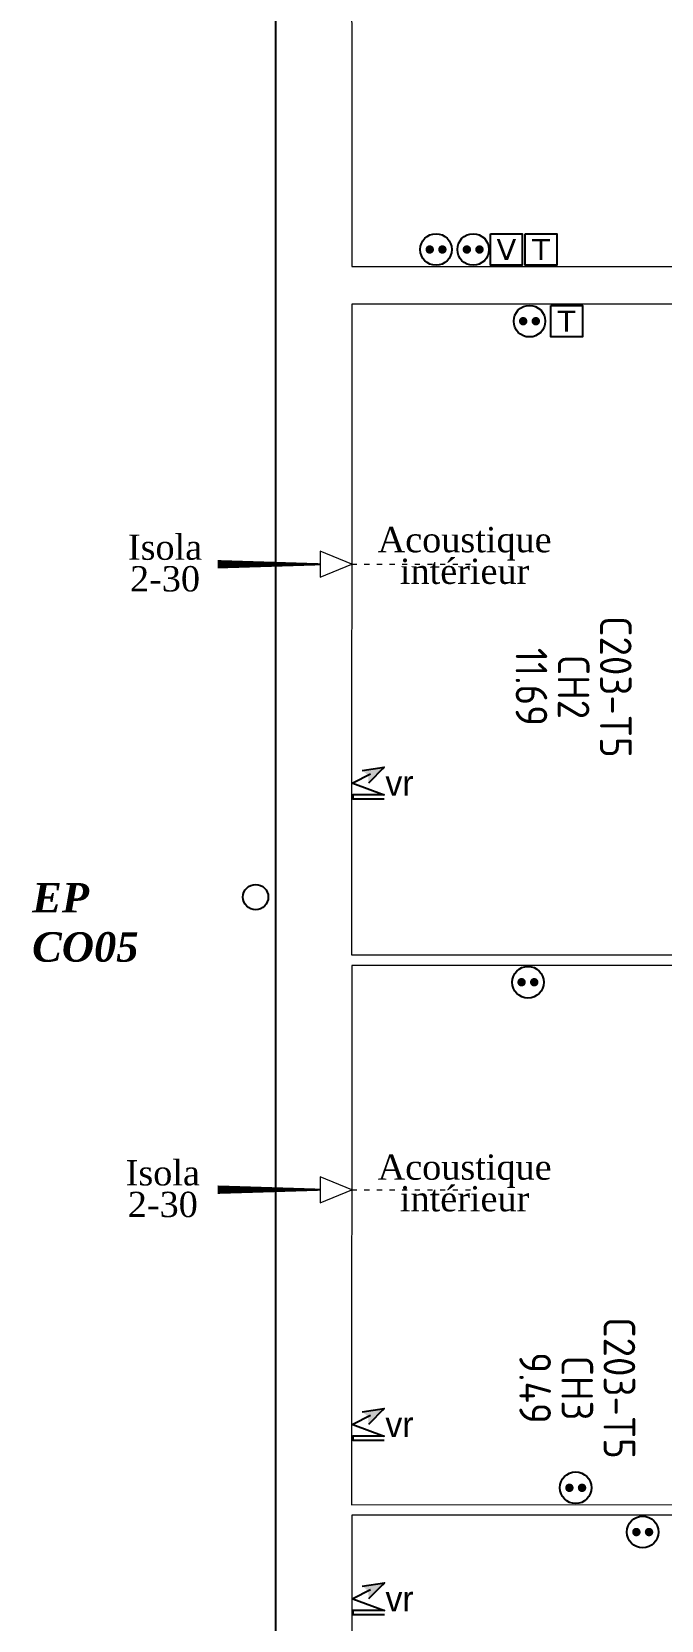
# Model space of a CAD drawing. Header units: millimetres. Extents: x 449410 to 506007, y -379864 to -318775.
# Drawn here: x 459464 to 462452, y -355848 to -348312 of the extents above; entities that cross this region are included whole.
import ezdxf

# ---------------------------------------------------------------- set-up
doc = ezdxf.new("R2010")
doc.units = ezdxf.units.MM
doc.set_wipeout_variables(frame=1)
doc.linetypes.add('ACAD_ISO03W100', pattern=[30, 12, -18])
for name, color, linetype in [('prlm-EAU-EPEXT', 145, 'Continuous'), ('prlm-ELEC-CFA', 181, 'Continuous'), ('prlm-ELEC-CFO', 201, 'Continuous'), ('prlm-VMC', 93, 'Continuous')]:
    doc.layers.add(name, color=color, linetype=linetype)
doc.layers.add('prlm-xpoly', color=7, linetype='Continuous', plot=False)
doc.layers.add('prlm-ZEROPLOT', color=254, linetype='Continuous', plot=False)
doc.styles.add('prlm-eau-ep', font='timesbi.ttf', dxfattribs={"height": 18})
doc.styles.add('prlm-elec-cfo', font='comic.ttf', dxfattribs={"height": 12})
doc.styles.add('prlm-vmc', font='pala.ttf', dxfattribs={"height": 14})
doc.styles.add('prlm-xpoly', font='isocp.shx', dxfattribs={"height": 15})
doc.styles.get("Standard").update_dxf_attribs({"font": 'arial.ttf'})

# ---------------------------------------------------------------- blocks, each defined once
blk = doc.blocks.new('xi.epext')
at = {"layer": 'prlm-EAU-EPEXT', "color": 0, "linetype": 'ByBlock', "lineweight": -2}
blk.add_circle((0, 0), 5, dxfattribs=at)
blk = doc.blocks.new('xi.EA')
at = {"layer": 'prlm-VMC', "color": 0, "linetype": 'ByBlock', "lineweight": 5, "flags": 128}
blk.add_lwpolyline([(-6.17, -15), (6.17, -15), (0, 0)], close=True, dxfattribs=at)
at = {"layer": 'prlm-VMC', "color": 0, "linetype": 'ByBlock', "lineweight": -2, "flags": 128}
blk.add_lwpolyline([(0, -15, 1, 4, 0), (0, -63.63, 1, 1, 0)], format="xyseb", dxfattribs=at)
at = {"layer": 'prlm-VMC', "color": 0, "linetype": 'ByBlock', "lineweight": 5}
blk.add_solid([(0, 0), (6.17, -15), (-6.17, -15), (0, 0)], dxfattribs=at)
at = {"layer": 'prlm-ZEROPLOT', "color": 250, "linetype": 'ACAD_ISO03W100', "lineweight": 0, "ltscale": 0.2}
blk.add_lwpolyline([(0, 0), (0, 60)], dxfattribs=at)
blk = doc.blocks.new('xi.TEL')
at = {"layer": 'prlm-ELEC-CFA', "color": 0, "linetype": 'ByBlock', "lineweight": -2, "flags": 128}
blk.add_lwpolyline([(-7.5, 7.5), (7.5, 7.5), (7.5, -7.5), (-7.5, -7.5)], close=True, dxfattribs=at)
at = {"layer": 'prlm-ELEC-CFA', "color": 0, "linetype": 'ByBlock', "insert": (0, 0), "char_height": 10, "width": 11.36, "attachment_point": 5}
blk.add_mtext('{\\fVerdana|b0|i0|c0|p34;T}', dxfattribs=at)
blk = doc.blocks.new('xi.TV')
at = {"layer": 'prlm-ELEC-CFA', "color": 0, "linetype": 'ByBlock', "lineweight": -2, "flags": 128}
blk.add_lwpolyline([(-7.5, 7.5), (7.5, 7.5), (7.5, -7.5), (-7.5, -7.5)], close=True, dxfattribs=at)
at = {"layer": 'prlm-ELEC-CFA', "color": 0, "linetype": 'ByBlock', "insert": (0, 0), "char_height": 10, "width": 11.36, "attachment_point": 5}
blk.add_mtext('{\\fVerdana|b0|i0|c0|p34;V}', dxfattribs=at)
blk = doc.blocks.new('xi.PC')
at = {"color": 0, "lineweight": 5}
blk.add_wipeout([(-7.5, -7.5), (7.5, -7.5), (7.5, 7.5), (-7.5, 7.5)], dxfattribs=at).dxf.layer = 'prlm-ELEC-CFO'
at = {"layer": 'prlm-ELEC-CFO', "color": 0, "linetype": 'ByBlock', "lineweight": 5, "const_width": 2}
for points in [[(-4, 0, 1), (-2, 0, 1)], [(2, 0, 1), (4, 0, 1)]]:
    blk.add_lwpolyline(points, format="xyb", close=True, dxfattribs=at)
at = {"layer": 'prlm-ELEC-CFO', "color": 0, "linetype": 'ByBlock', "lineweight": -2}
blk.add_circle((0, 0), 7.5, dxfattribs=at)
blk = doc.blocks.new('xi.VR')
at = {"layer": 'prlm-ELEC-CFO', "lineweight": 5}
blk.add_hatch(color=0, dxfattribs=at).paths.add_polyline_path([(-3, 6), (-0.1, 3.7), (0, 0), (7.5, 7.5)])
at = {"layer": 'prlm-ELEC-CFO', "color": 0}
for points in [[(0.95, 4.23), (-7.5, 0), (7.5, -5.5), (-7.5, -5.5), (-7.5, -7.5), (7.5, -7.5)], [(-3, 6), (7.5, 7.5), (0, 0)]]:
    blk.add_lwpolyline(points, dxfattribs=at)

msp = doc.modelspace()

# ---------------------------------------------------------------- linework, layer by layer
at = {"layer": 'prlm-xpoly', "lineweight": 0}
for points in [[(467154.54, -344788.832), (460980.738, -344788.831), (460982.801, -349425.261), (467145.476, -349425.125), (467145.476, -348939.402), (467758.626, -348939.402), (467758.626, -345163.831), (467154.529, -345163.831)], [(465090.609, -351738.056), (463971.087, -351738.056), (463971.087, -351688.056), (464641.087, -351688.056), (464641.088, -349605.262), (460982.801, -349605.261), (460982.265, -352691.266), (465090.609, -352691.267)], [(465090.609, -352741.267), (460982.8, -352741.266), (460982.265, -355299.79), (464420.577, -355299.728), (464420.609, -353770.585), (465090.609, -353770.585)], [(460982.8, -355349.79), (460982.878, -357900.737), (465090.608, -357900.737), (465088.66, -356954.752), (464419.92, -356954.752), (464419.92, -356904.752), (465090.609, -356904.752), (465090.609, -355349.791)]]:
    msp.add_lwpolyline(points, close=True, dxfattribs=at)

# ---------------------------------------------------------------- block references
at = {"layer": 'prlm-EAU-EPEXT', "xscale": 11.99999999999999, "yscale": 11.99999999999999, "zscale": 11.99999999999999}
msp.add_blockref('xi.epext', (460526.768, -352417.314), dxfattribs=at)
at = {"layer": 'prlm-ELEC-CFA', "xscale": 10, "yscale": 10, "zscale": 10}
for name, p in [('xi.TV', (461716.89, -349345.245)), ('xi.TEL', (461880.792, -349345.241)), ('xi.TEL', (462002.392, -349685.261))]:
    msp.add_blockref(name, p, dxfattribs=at)

# ---------------------------------------------------------------- texts
at = {"layer": 'prlm-EAU-EPEXT', "insert": (459465.951, -352350.43), "char_height": 140, "attachment_point": 1, "style": 'prlm-eau-ep'}
msp.add_mtext_dynamic_manual_height_columns('EP CO05', width=91.58378, gutter_width=75, heights=[0], dxfattribs=at)
at = {"layer": 'prlm-VMC', "linetype": 'ByBlock', "lineweight": -2, "char_height": 120, "width": 236.73962, "attachment_point": 2, "line_spacing_factor": 0.75, "style": 'prlm-vmc', "bg_fill": 3, "box_fill_scale": 1.1, "bg_fill_color": 256, "bg_fill_transparency": 0}
for insert in [(460096.834, -350697.286), (460086.158, -353665.329)]:
    msp.add_mtext('Isola\\P2-30', dxfattribs=dict(at, insert=insert))
at = {"layer": 'prlm-xpoly', "lineweight": 20, "char_height": 150, "attachment_point": 5, "rotation": 269.9999933, "line_spacing_factor": 0.8, "style": 'prlm-xpoly'}
for s, insert in [('C203-T5\\PCH2\\P11.69', (462035.715, -351420.367)), ('C203-T5\\PCH3\\P9.49', (462053.064, -354746.529))]:
    msp.add_mtext(s, dxfattribs=dict(at, insert=insert))

# ---------------------------------------------------------------- next in the draw order: texts
at = {"layer": 'prlm-VMC', "char_height": 120, "width": 236.73962, "attachment_point": 2, "line_spacing_factor": 0.75, "style": 'prlm-vmc', "bg_fill": 3, "box_fill_scale": 1.1, "bg_fill_color": 256, "bg_fill_transparency": 0}
for insert in [(461518.549, -350661.615), (461518.549, -353638.18)]:
    msp.add_mtext('Acoustique intérieur', dxfattribs=dict(at, insert=insert))

# ---------------------------------------------------------------- next in the draw order: linework, layer by layer
at = {"layer": 'prlm-ZEROPLOT'}
msp.add_lwpolyline([(460622.804, -321132.114), (469529.28, -321132.115), (469529.28, -324328.59), (476622.905, -324327.426), (476622.9, -365260.426), (469152.798, -365260.426), (469147.999, -363470.344), (460622.798, -363470.343)], close=True, dxfattribs=at)

# ---------------------------------------------------------------- next in the draw order: block references
at = {"layer": 'prlm-VMC', "xscale": 10, "yscale": 10, "zscale": 10}
for p, rotation in [((460982.587, -350838.613), 269.9900565784304), ((460982.578, -353805.632), 269.9880079574273)]:
    msp.add_blockref('xi.EA', p, dxfattribs=dict(at, rotation=rotation))

# ---------------------------------------------------------------- next in the draw order: block references
at = {"layer": 'prlm-ELEC-CFO', "xscale": 10, "yscale": 10, "zscale": 10}
for p in [(461559.057, -349345.249), (461826.389, -349685.261), (461818.904, -352821.266), (462045.761, -355219.771), (462363.612, -355429.79)]:
    msp.add_blockref('xi.PC', p, dxfattribs=at)

# ---------------------------------------------------------------- next in the draw order: texts
at = {"layer": 'prlm-ELEC-CFO', "lineweight": 20, "char_height": 120, "attachment_point": 5, "line_spacing_factor": 0.8, "style": 'prlm-elec-cfo', "bg_fill": 3, "box_fill_scale": 1.1, "bg_fill_color": 256, "bg_fill_transparency": 0}
for insert in [(461209.582, -351876.761), (461209.52, -354919.129), (461209.987, -355746.122)]:
    msp.add_mtext('vr', dxfattribs=dict(at, insert=insert))

# ---------------------------------------------------------------- next in the draw order: block references
at = {"layer": 'prlm-ELEC-CFO', "xscale": 10, "yscale": 10, "zscale": 10}
for name, p in [('xi.PC', (461383.014, -349345.252)), ('xi.VR', (461062.406, -351876.736)), ('xi.VR', (461062.344, -354919.098)), ('xi.VR', (461062.812, -355746.127))]:
    msp.add_blockref(name, p, dxfattribs=at)

doc.saveas('drawing.dxf')
